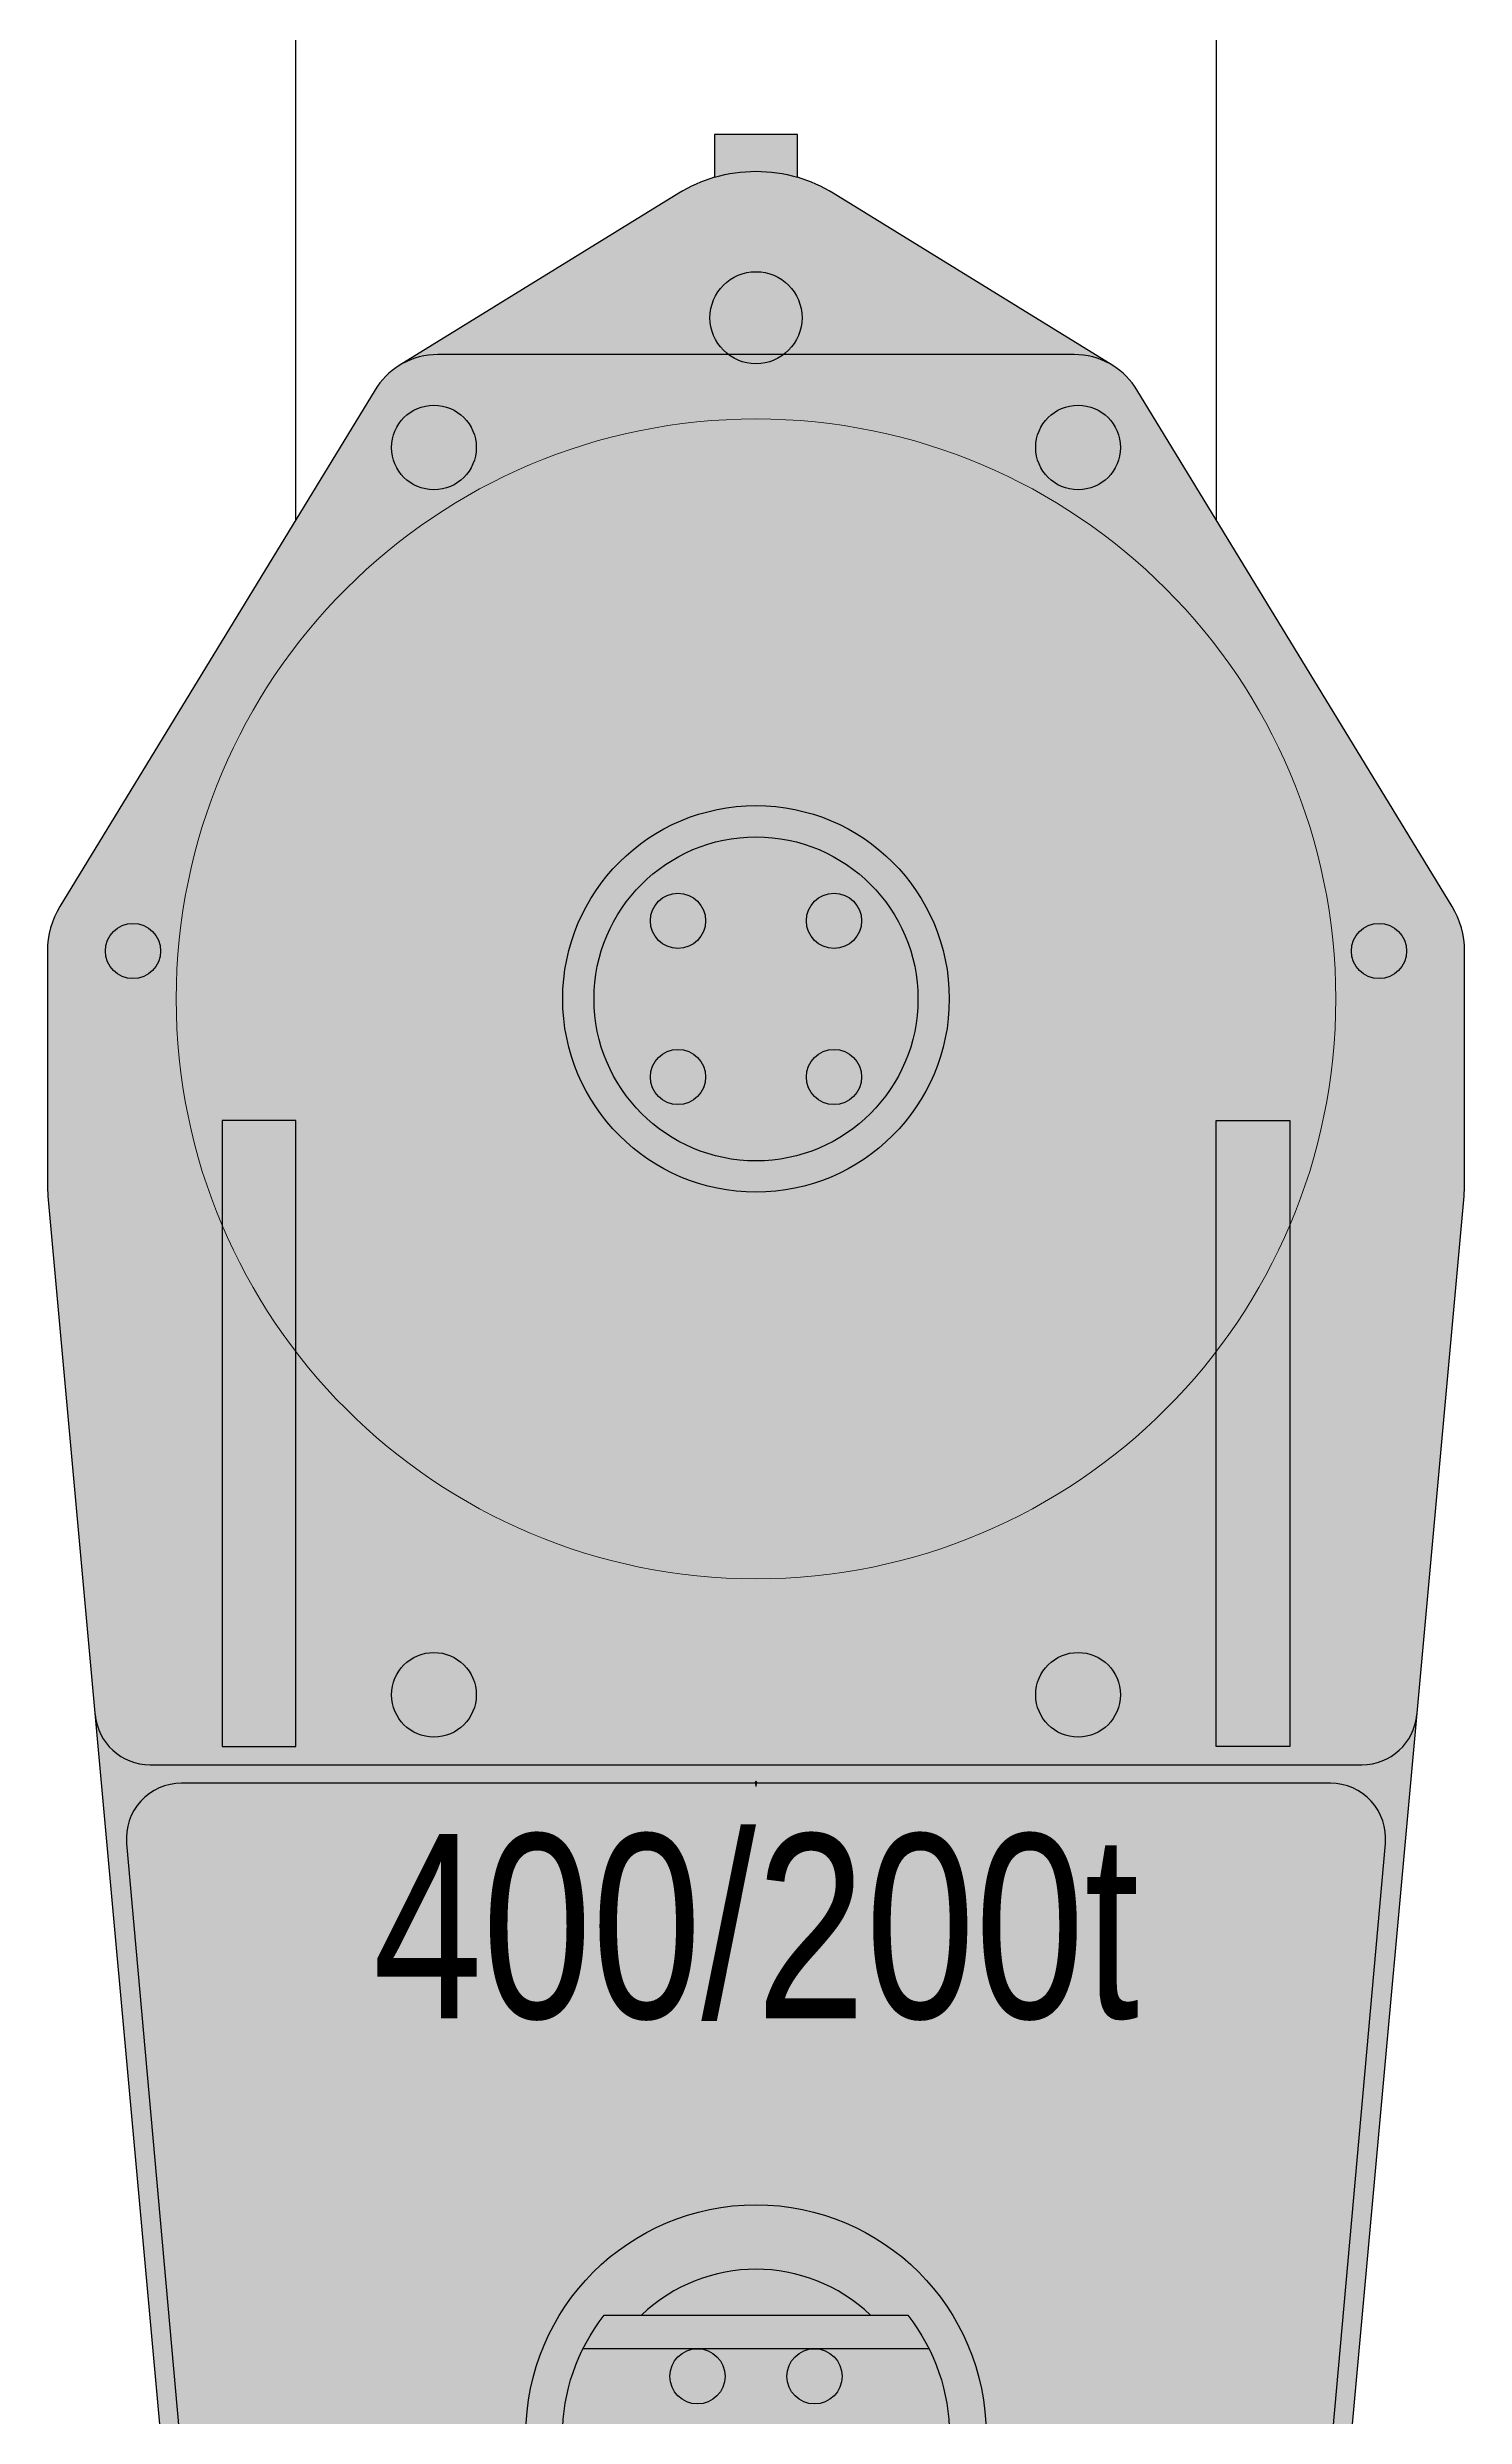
# Model space of a CAD drawing. Header units: millimetres. Extents: x -8750 to 18507, y -19422 to 25819.
# Drawn here: x 11668 to 12438, y 19995 to 21281 of the extents above; entities that cross this region are included whole.
import ezdxf

# ---------------------------------------------------------------- set-up
doc = ezdxf.new("R2010")
doc.units = ezdxf.units.MM
doc.set_wipeout_variables(frame=1)
doc.layers.add('Техника. Кран CC 2400-1', color=250, linetype='Continuous')
doc.layers.add('Техника. Кран CC 2400-1 Штриховка', color=7, linetype='Continuous', true_color=0x80dfff)
doc.styles.get("Standard").update_dxf_attribs({"font": ''})
doc.styles.get('Standard').set_extended_font_data('Mipgost')

# ---------------------------------------------------------------- blocks, each defined once
blk = doc.blocks.new('CC2400-1-20250502.082001')
at = {"color": 0, "linetype": 'ByBlock', "lineweight": -2, "transparency": 16777216}
blk.add_wipeout([(-22, 490), (-22, 467), (-22, 467), (-29, 465), (-35, 462), (-41, 459), (-47, 455), (-47, 455), (-204, 340), (-204, 340), (-208, 337), (-212, 334), (-215, 330), (-218, 325), (-379, 54), (-379, 54), (-381, 48), (-383, 42), (-385, 36), (-385, 30), (-385, 30), (-385, -90), (-385, -90), (-384, -94), (-382, -97), (-379, -99), (-375, -100), (-340, -100), (-340, -125), (-360, -125), (-360, -140), (-382, -140), (-382, -180), (-360, -180), (-360, -195), (-340, -195), (-340, -220), (-375, -220), (-375, -220), (-379, -221), (-382, -223), (-384, -226), (-385, -230), (-385, -322), (-385, -322), (-385, -336), (-383, -350), (-382, -364), (-379, -377), (-379, -377), (-262, -885), (-262, -885), (-253, -907), (-238, -925), (-217, -936), (-194, -940), (-194, -940), (0, -940), (194, -940), (194, -940), (217, -936), (238, -925), (253, -907), (262, -885), (262, -885), (379, -377), (379, -377), (382, -364), (383, -350), (385, -336), (385, -322), (385, -322), (385, -230), (385, -230), (384, -226), (382, -223), (379, -221), (375, -220), (340, -220), (340, -195), (360, -195), (360, -180), (382, -180), (382, -140), (360, -140), (360, -125), (340, -125), (340, -100), (375, -100), (375, -100), (379, -99), (382, -97), (384, -94), (385, -90), (385, 30), (385, 30), (385, 36), (383, 42), (381, 48), (379, 54), (218, 325), (218, 325), (215, 330), (212, 334), (208, 337), (204, 340), (47, 455), (47, 455), (41, 459), (35, 462), (29, 465), (22, 467), (22, 467), (22, 490), (0, 490)], dxfattribs=at)
at = {"layer": 'Техника. Кран CC 2400-1 Штриховка', "transparency": 16777216}
h = blk.add_hatch(color=256, dxfattribs=at)
h.dxf.hatch_style = 1
edge = h.paths.add_edge_path()
edge.add_line((0, 490), (-22, 490))
edge.add_line((-22, 490), (-22, 467))
edge.add_arc((0, 390), 80, 106.334796, 125.985017)
edge.add_line((-47, 455), (-204, 340))
edge.add_arc((-175, 300), 50, 125.98499, 149.438072)
edge.add_line((-218, 325), (-379, 54))
edge.add_arc((-338, 30), 46.5, 149.438111, 180.000002)
edge.add_line((-385, 30), (-385, -90))
edge.add_arc((-375, -90), 10, 180, 270)
edge.add_line((-375, -100), (-340, -100))
edge.add_line((-340, -100), (-340, -125))
edge.add_line((-340, -125), (-360, -125))
edge.add_line((-360, -125), (-360, -140))
edge.add_line((-360, -140), (-382, -140))
edge.add_line((-382, -140), (-382, -180))
edge.add_line((-382, -180), (-360, -180))
edge.add_line((-360, -180), (-360, -195))
edge.add_line((-360, -195), (-340, -195))
edge.add_line((-340, -195), (-340, -220))
edge.add_line((-340, -220), (-375, -220))
edge.add_arc((-375, -230), 10, 90, 180)
edge.add_line((-385, -230), (-385, -322))
edge.add_arc((-135, -322), 250, 179.999999, 192.680382)
edge.add_line((-379, -377), (-262, -885))
edge.add_arc((-194, -870), 70, 192.680388, 269.999999)
edge.add_line((-194, -940), (0, -940))
edge.add_line((0, -940), (194, -940))
edge.add_arc((194, -870), 70, 270.000001, 347.319612)
edge.add_line((262, -885), (379, -377))
edge.add_arc((135, -322), 250, 347.319618, 360.000001)
edge.add_line((385, -322), (385, -230))
edge.add_arc((375, -230), 10, 0, 90)
edge.add_line((375, -220), (340, -220))
edge.add_line((340, -220), (340, -195))
edge.add_line((340, -195), (360, -195))
edge.add_line((360, -195), (360, -180))
edge.add_line((360, -180), (382, -180))
edge.add_line((382, -180), (382, -140))
edge.add_line((382, -140), (360, -140))
edge.add_line((360, -140), (360, -125))
edge.add_line((360, -125), (340, -125))
edge.add_line((340, -125), (340, -100))
edge.add_line((340, -100), (375, -100))
edge.add_arc((375, -90), 10, 270, 360)
edge.add_line((385, -90), (385, 30))
edge.add_arc((338, 30), 46.5, 359.999998, 390.561889)
edge.add_line((379, 54), (218, 325))
edge.add_arc((175, 300), 50, 30.561928, 54.01501)
edge.add_line((204, 340), (47, 455))
edge.add_arc((0, 390), 80, 54.014983, 73.665204)
edge.add_line((22, 467), (22, 490))
edge.add_line((22, 490), (0, 490))
at = {"color": 0, "linetype": 'ByBlock', "lineweight": -2, "transparency": 16777216}
blk.add_lwpolyline([(0, 490), (-22, 490), (-22, 467, 0.08595099), (-47, 455), (-204, 340, 0.1026921), (-218, 325), (-379, 54, 0.13414752), (-385, 30), (-385, -90, 0.41421356), (-375, -100), (-340, -100), (-340, -125), (-360, -125), (-360, -140), (-382, -140), (-382, -180), (-360, -180), (-360, -195), (-340, -195), (-340, -220), (-375, -220, 0.41421356), (-385, -230), (-385, -322, 0.05538514), (-379, -377), (-262, -885, 0.35078103), (-194, -940), (0, -940), (194, -940, 0.35078103), (262, -885), (379, -377, 0.05538514), (385, -322), (385, -230, 0.41421356), (375, -220), (340, -220), (340, -195), (360, -195), (360, -180), (382, -180), (382, -140), (360, -140), (360, -125), (340, -125), (340, -100), (375, -100, 0.41421356), (385, -90), (385, 30, 0.13414752), (379, 54), (218, 325, 0.1026921), (204, 340), (47, 455, 0.08595099), (22, 467), (22, 490)], format="xyb", close=True, dxfattribs=at)
for points in [[(-361, 83, 0.58062393), (-357, 75), (-338, 75, -1), (-338, -15), (-375, -15, 0.41421356), (-385, -25)], [(163, 370, 0.1582579), (134, 380), (-134, 380, 0.1582579), (-163, 370)], [(-22, 467, -0.14352178), (22, 467)], [(361, 83, -0.58062393), (357, 75), (338, 75, 1), (338, -15), (375, -15, -0.41421356), (385, -25)]]:
    blk.add_lwpolyline(points, format="xyb", dxfattribs=at)
for points in [[(-360, -140), (-360, -180)], [(-340, -125), (-340, -195)], [(340, -125), (340, -195)], [(360, -140), (360, -180)]]:
    blk.add_lwpolyline(points, dxfattribs=at)
for centre, radius in [((-338, 30), 16), ((-200, 0), 40), ((-175, 300), 23), ((0, 0), 105), ((0, 0), 88), ((-43, 42), 15), ((43, 42), 15), ((175, 300), 23), ((200, 0), 40), ((338, 30), 16), ((-175, -378), 23), ((0, -740), 95), ((0, -740), 80), ((-43, -43), 15), ((43, -43), 15), ((175, -378), 23)]:
    blk.add_circle(centre, radius, dxfattribs=at)
at = {"color": 0, "linetype": 'ByBlock', "lineweight": 5, "transparency": 16777216}
blk.add_circle((0, 0), 315, dxfattribs=at)
at = {"color": 0, "linetype": 'ByBlock', "lineweight": -2, "transparency": 16777216}
blk.add_arc((0, 390), 25, 336.421822, 203.578178, dxfattribs=at)
at = {"layer": 'Defpoints', "color": 0, "linetype": 'ByBlock', "lineweight": -2, "transparency": 16777216, "insert": (0, -504), "char_height": 100, "attachment_point": 5}
blk.add_mtext_dynamic_manual_height_columns('\\A1;{\\W0.8;316/158t}', width=517.34, gutter_width=1, heights=[0], dxfattribs=at)
blk = doc.blocks.new('CC2400-1-20241215.200227')
at = {"color": 0, "linetype": 'ByBlock', "lineweight": -2, "transparency": 16777216}
blk.add_wipeout([(286, 232), (282, 229), (277, 236), (136, 416), (136, 416), (133, 421), (128, 425), (123, 428), (118, 431), (118, 431), (98, 397), (98, 397), (97, 394), (96, 391), (95, 388), (95, 384), (95, 112), (95, 112), (104, 69), (128, 33), (164, 9), (207, 0), (207, 0), (207, 0), (258, 12), (297, 46), (318, 94), (314, 146), (314, 146), (293, 211), (276, 263), (276, 263), (276, 277), (285, 288), (298, 292), (311, 287), (311, 287), (376, 233), (376, 233), (416, 191), (447, 142), (466, 87), (472, 29), (472, 29), (472, 29), (452, -72), (394, -158), (308, -216), (207, -236), (207, -236), (-207, -236), (-207, -236), (-308, -216), (-394, -158), (-452, -72), (-472, 29), (-472, 29), (-472, 29), (-466, 87), (-447, 142), (-416, 191), (-376, 233), (-376, 233), (-311, 287), (-311, 287), (-300, 292), (-289, 290), (-279, 283), (-275, 272), (-275, 272), (-275, 270), (-275, 268), (-275, 266), (-276, 263), (-293, 211), (-314, 146), (-314, 146), (-318, 94), (-297, 46), (-258, 12), (-207, 0), (-207, 0), (-207, 0), (-164, 9), (-128, 33), (-104, 69), (-95, 112), (-95, 112), (-95, 384), (-95, 384), (-95, 388), (-96, 391), (-97, 394), (-98, 397), (-98, 397), (-118, 431), (-118, 431), (-123, 428), (-128, 425), (-133, 421), (-136, 416), (-136, 416), (-277, 236), (-282, 229), (-286, 232), (-123, 500), (123, 500)], dxfattribs=at)
at = {"layer": 'Техника. Кран CC 2400-1 Штриховка', "true_color": 0xadadad, "transparency": 16777216}
h = blk.add_hatch(color=253, dxfattribs=at)
h.dxf.hatch_style = 1
edge = h.paths.add_edge_path()
edge.add_line((123, 500), (286, 232))
edge.add_line((286, 232), (282, 229))
edge.add_line((282, 229), (277, 236))
edge.add_line((277, 236), (136, 416))
edge.add_arc((97, 386), 50, 38.015336, 65.127761)
edge.add_line((118, 431), (98, 397))
edge.add_arc((120, 384), 25, 150, 180)
edge.add_line((95, 384), (95, 112))
edge.add_arc((207, 112), 112, 180, 270)
edge.add_arc((207, 112), 112, 270, 377.80396)
edge.add_line((314, 146), (293, 211))
edge.add_line((293, 211), (276, 263))
edge.add_arc((297, 270), 22, 50.357993, 197.80396, ccw=False)
edge.add_line((311, 287), (376, 233))
edge.add_arc((207, 29), 265, 0.000001, 50.357994, ccw=False)
edge.add_arc((207, 29), 265, 270, 360, ccw=False)
edge.add_line((207, -236), (-207, -236))
edge.add_arc((-207, 29), 265, 180, 270, ccw=False)
edge.add_arc((-207, 29), 265, 129.642007, 180, ccw=False)
edge.add_line((-376, 233), (-311, 287))
edge.add_arc((-297, 270), 22, 6.406398, 129.642007, ccw=False)
edge.add_arc((-297, 270), 22, -17.80396, 6.406398, ccw=False)
edge.add_line((-276, 263), (-293, 211))
edge.add_line((-293, 211), (-314, 146))
edge.add_arc((-207, 112), 112, 162.19604, 270)
edge.add_arc((-207, 112), 112, 270, 360)
edge.add_line((-95, 112), (-95, 384))
edge.add_arc((-120, 384), 25, 360, 390)
edge.add_line((-98, 397), (-118, 431))
edge.add_arc((-97, 386), 50, 114.872224, 141.984669)
edge.add_line((-136, 416), (-277, 236))
edge.add_line((-277, 236), (-282, 229))
edge.add_line((-282, 229), (-286, 232))
edge.add_line((-286, 232), (-123, 500))
edge.add_line((-123, 500), (123, 500))
at = {"color": 0, "linetype": 'ByBlock', "lineweight": -2, "transparency": 16777216}
blk.add_lwpolyline([(123, 500), (286, 232), (282, 229), (277, 236), (136, 416, 0.11885525), (118, 431), (98, 397, 0.1316525), (95, 384), (95, 112, 0.41421356), (207, 0, 0.50844846), (314, 146), (293, 211), (276, 263, -0.74977079), (311, 287), (376, 233, -0.22333404), (472, 29, -0.41421356), (207, -236), (-207, -236, -0.41421356), (-472, 29, -0.22333404), (-376, 233), (-311, 287, -0.59633024), (-275, 272, -0.10603233), (-276, 263), (-293, 211), (-314, 146, 0.50844846), (-207, 0, 0.41421356), (-95, 112), (-95, 384, 0.1316525), (-98, 397), (-118, 431, 0.11885534), (-136, 416), (-277, 236), (-282, 229), (-286, 232), (-123, 500)], format="xyb", close=True, dxfattribs=at)
blk.add_lwpolyline([(118, 431, 0.07873868), (103, 435)], format="xyb", dxfattribs=at)
for centre in [(-106, 460), (106, 460)]:
    blk.add_circle(centre, 18, dxfattribs=at)
for centre, radius, start, end in [((-97, 386), 50, 96.863819, 114.872234), ((-106, 460), 25, 276.863811, 45.643826), ((106, 460), 25, 134.356173, 263.136195)]:
    blk.add_arc(centre, radius, start, end, dxfattribs=at)
at = {"layer": 'Defpoints', "transparency": 16777216}
blk.add_circle((0, 0), 10, dxfattribs=at)
blk = doc.blocks.new('CC2400-1-5R-20250502.084312')
at = {"color": 0, "linetype": 'ByBlock', "lineweight": -2, "transparency": 16777216}
blk.add_blockref('CC2400-1-20250502.082001', (0, 1440), dxfattribs=at)
blk.add_blockref('CC2400-1-20241215.200227', (0, 0), dxfattribs=at)
blk = doc.blocks.new('CC2400-1-20230629.14490401')
at = {"layer": 'Техника. Кран CC 2400-1 Штриховка', "true_color": 0xadadad, "transparency": 16777216}
h = blk.add_hatch(color=253, dxfattribs=at)
h.dxf.hatch_style = 1
edge = h.paths.add_edge_path()
edge.add_line((-95, 500), (-95, -39))
edge.add_line((-95, -39), (-94, -46))
edge.add_line((-94, -46), (-51, -217))
edge.add_arc((-30, -212), 22, 194.036239, 261.945677)
edge.add_arc((0, 0), 236, 261.94567, 278.05433)
edge.add_arc((30, -212), 22, 278.054336, 345.963774)
edge.add_line((51, -217), (94, -46))
edge.add_line((94, -46), (95, -39))
edge.add_line((95, -39), (95, 500))
edge.add_line((95, 500), (-95, 500))
at = {"color": 0, "linetype": 'ByBlock', "lineweight": -2, "transparency": 16777216}
for points in [[(-95, 500), (-95, -39), (-94, -46), (-51, -217, 0.30529865), (-33, -234, 0.07040326), (33, -234, 0.30529864), (51, -217), (94, -46), (95, -39), (95, 500), (-95, 500)], [(-94, -33), (-21, 275, -0.79091915), (21, 275), (94, -33)]]:
    blk.add_lwpolyline(points, format="xyb", dxfattribs=at)
at = {"layer": 'Defpoints', "color": 0, "linetype": 'ByBlock', "lineweight": -2, "transparency": 16777216}
blk.add_circle((0, 0), 10, dxfattribs=at)
blk = doc.blocks.new('CC2400-1-5R-20250502.08432')
at = {"color": 0, "linetype": 'ByBlock', "lineweight": -2, "transparency": 16777216}
blk.add_blockref('CC2400-1-20250502.082001', (0, 1440), dxfattribs=at)
blk.add_blockref('CC2400-1-20230629.14490401', (0, 0), dxfattribs=at)
blk = doc.blocks.new('CC2400-1-20250423.222758')
at = {"color": 0, "linetype": 'ByBlock', "lineweight": -2, "transparency": 16777216}
blk.add_wipeout([(-66, 382), (-73, 384), (-73, 384), (-75, 384), (-78, 383), (-80, 382), (-82, 380), (-82, 380), (-203, 153), (-200, 151), (-182, 183), (-101, 291), (-101, 291), (-98, 295), (-94, 298), (-89, 301), (-85, 303), (-66, 270), (-66, 80), (-66, 80), (-72, 49), (-89, 23), (-115, 6), (-146, 0), (-146, 0), (-146, 0), (-183, 9), (-212, 35), (-225, 71), (-221, 109), (-221, 109), (-192, 183), (-192, 183), (-192, 193), (-197, 202), (-206, 205), (-216, 202), (-216, 202), (-253, 177), (-253, 177), (-301, 130), (-330, 69), (-335, 2), (-317, -63), (-277, -117), (-221, -154), (-156, -170), (-146, -170), (146, -170), (146, -170), (212, -158), (270, -124), (312, -72), (334, -8), (332, 59), (307, 122), (261, 171), (253, 177), (216, 202), (216, 202), (206, 205), (197, 202), (192, 193), (192, 183), (192, 183), (221, 109), (221, 109), (225, 71), (212, 35), (183, 9), (146, 0), (146, 0), (146, 0), (115, 6), (89, 23), (72, 49), (66, 80), (66, 80), (66, 270), (85, 303), (85, 303), (89, 301), (94, 298), (98, 295), (101, 291), (182, 183), (200, 151), (203, 153), (82, 380), (82, 380), (80, 382), (78, 383), (75, 384), (73, 384), (73, 384), (66, 382), (66, 433), (-66, 433)], dxfattribs=at)
at = {"layer": 'Техника. Кран CC 2400-1 Штриховка', "true_color": 0xadadad, "transparency": 16777216}
h = blk.add_hatch(color=253, dxfattribs=at)
h.dxf.hatch_style = 1
edge = h.paths.add_edge_path()
edge.add_line((-66, 433), (-66, 382))
edge.add_line((-66, 382), (-73, 384))
edge.add_arc((-75, 376), 8.07, 75.913645, 150.91365)
edge.add_line((-82, 380), (-203, 153))
edge.add_line((-203, 153), (-200, 151))
edge.add_line((-200, 151), (-182, 183))
edge.add_line((-182, 183), (-101, 291))
edge.add_arc((-70, 266), 40.3, 111.614098, 141.620337, ccw=False)
edge.add_line((-85, 303), (-66, 270))
edge.add_line((-66, 270), (-66, 80))
edge.add_arc((-146, 80), 80, -90, 0.000091, ccw=False)
edge.add_arc((-146, 80), 80, 159.007538, 270, ccw=False)
edge.add_line((-221, 109), (-192, 183))
edge.add_arc((-207, 189), 16, 339.006647, 484.282507)
edge.add_line((-216, 202), (-253, 177))
edge.add_arc((-146, 20), 190, 124.281719, 270)
edge.add_line((-146, -170), (146, -170))
edge.add_arc((146, 20), 190, 270, 415.718281)
edge.add_line((253, 177), (216, 202))
edge.add_arc((207, 189), 16, 55.717493, 200.993353)
edge.add_line((192, 183), (221, 109))
edge.add_arc((146, 80), 80, -90, 20.992462, ccw=False)
edge.add_arc((146, 80), 80, 179.999909, 270, ccw=False)
edge.add_line((66, 80), (66, 270))
edge.add_line((66, 270), (85, 303))
edge.add_arc((70, 266), 40.3, 38.379663, 68.385902, ccw=False)
edge.add_line((101, 291), (182, 183))
edge.add_line((182, 183), (200, 151))
edge.add_line((200, 151), (203, 153))
edge.add_line((203, 153), (82, 380))
edge.add_arc((75, 376), 8.07, 29.08635, 104.086355)
edge.add_line((73, 384), (66, 382))
edge.add_line((66, 382), (66, 433))
edge.add_line((66, 433), (-66, 433))
at = {"color": 0, "linetype": 'ByBlock', "lineweight": -2, "transparency": 16777216}
blk.add_lwpolyline([(-66, 433), (-66, 382), (-73, 384, 0.33945428), (-82, 380), (-203, 153), (-200, 151), (-182, 183), (-101, 291, -0.13168019), (-85, 303), (-66, 270), (-66, 80, -0.41421403), (-146, 0, -0.52608346), (-221, 109), (-192, 183, 0.73508276), (-216, 202), (-253, 177, 0.73806052), (-146, -170), (146, -170, 0.73806052), (253, 177), (216, 202, 0.73508276), (192, 183), (221, 109, -0.52608346), (146, 0, -0.41421403), (66, 80), (66, 270), (85, 303, -0.13168019), (101, 291), (182, 183), (200, 151), (203, 153), (82, 380, 0.33945428), (73, 384), (66, 382), (66, 433)], format="xyb", close=True, dxfattribs=at)
for points in [[(-85, 303, -0.07645033), (-73, 306, 0.63101514), (-60, 339, -0.17015417), (-65, 351), (-66, 370), (-66, 382)], [(85, 303, 0.07645033), (73, 306, -0.63101514), (60, 339, 0.17015417), (65, 351), (66, 370), (66, 382)]]:
    blk.add_lwpolyline(points, format="xyb", dxfattribs=at)
for centre in [(-74, 325), (74, 325)]:
    blk.add_circle(centre, 14.5, dxfattribs=at)
at = {"layer": 'Defpoints', "color": 0, "linetype": 'ByBlock', "lineweight": -2, "ltscale": 30, "transparency": 16777216}
blk.add_circle((0, 0), 10, dxfattribs=at)
blk = doc.blocks.new('CC2400-1-20250423.222623')
at = {"color": 0, "linetype": 'ByBlock', "lineweight": -2, "transparency": 16777216}
blk.add_wipeout([(-22, 490), (-22, 467), (-22, 467), (-29, 465), (-35, 462), (-41, 459), (-47, 455), (-204, 340), (-204, 340), (-208, 337), (-212, 334), (-215, 330), (-218, 326), (-352, 70), (-378, 27), (-378, 27), (-381, 21), (-383, 14), (-385, 7), (-385, 0), (-385, 0), (-385, -94), (-385, -94), (-385, -95), (-384, -97), (-382, -98), (-380, -98), (-320, -98), (-320, -120), (-360, -120), (-360, -141), (-379, -141), (-382, -144), (-382, -178), (-379, -181), (-360, -181), (-360, -200), (-320, -200), (-320, -222), (-380, -222), (-380, -222), (-382, -222), (-384, -223), (-385, -225), (-385, -226), (-385, -310), (-385, -310), (-384, -326), (-383, -342), (-380, -357), (-377, -373), (-377, -373), (-239, -751), (-239, -751), (-229, -769), (-214, -783), (-195, -792), (-174, -795), (174, -795), (174, -795), (195, -792), (214, -783), (229, -769), (239, -751), (239, -751), (377, -373), (377, -373), (380, -357), (383, -342), (384, -326), (385, -310), (385, -310), (385, -226), (385, -226), (385, -225), (384, -223), (382, -222), (380, -222), (320, -222), (320, -200), (360, -200), (360, -181), (379, -181), (382, -178), (382, -144), (379, -141), (360, -141), (360, -120), (320, -120), (320, -98), (380, -98), (380, -98), (382, -98), (384, -97), (385, -95), (385, -94), (385, 0), (385, 0), (385, 7), (383, 14), (381, 21), (378, 27), (378, 27), (352, 70), (218, 326), (218, 326), (215, 330), (212, 334), (208, 337), (204, 340), (47, 455), (47, 455), (41, 459), (35, 462), (29, 465), (22, 467), (22, 467), (22, 490), (0, 490)], dxfattribs=at)
at = {"layer": 'Техника. Кран CC 2400-1 Штриховка', "transparency": 16777216}
h = blk.add_hatch(color=256, dxfattribs=at)
h.dxf.hatch_style = 1
edge = h.paths.add_edge_path()
edge.add_line((0, 490), (-22, 490))
edge.add_line((-22, 490), (-22, 467))
edge.add_arc((0, 390), 80, 106.334819, 126.018014)
edge.add_line((-47, 455), (-204, 340))
edge.add_arc((-175, 300), 50, 125.92392, 149.285309)
edge.add_line((-218, 326), (-352, 70))
edge.add_line((-352, 70), (-378, 27))
edge.add_arc((-333, 0), 52.5, 149.285309, 180)
edge.add_line((-385, 0), (-385, -94))
edge.add_arc((-380, -93), 5, 180, 270)
edge.add_line((-380, -98), (-320, -98))
edge.add_line((-320, -98), (-320, -120))
edge.add_line((-320, -120), (-360, -120))
edge.add_line((-360, -120), (-360, -141))
edge.add_line((-360, -141), (-379, -141))
edge.add_line((-379, -141), (-382, -144))
edge.add_line((-382, -144), (-382, -178))
edge.add_line((-382, -178), (-379, -181))
edge.add_line((-379, -181), (-360, -181))
edge.add_line((-360, -181), (-360, -200))
edge.add_line((-360, -200), (-320, -200))
edge.add_line((-320, -200), (-320, -222))
edge.add_line((-320, -222), (-380, -222))
edge.add_arc((-380, -227), 5, 90, 180)
edge.add_line((-385, -226), (-385, -310))
edge.add_arc((-135, -310), 250, 180, 194.563015)
edge.add_line((-377, -373), (-239, -751))
edge.add_arc((-174, -725), 70, 202.016047, 270)
edge.add_line((-174, -795), (174, -795))
edge.add_arc((174, -725), 70, 270, 337.983953)
edge.add_line((239, -751), (377, -373))
edge.add_arc((135, -310), 250, 345.436985, 360)
edge.add_line((385, -310), (385, -226))
edge.add_arc((380, -227), 5, 0, 90)
edge.add_line((380, -222), (320, -222))
edge.add_line((320, -222), (320, -200))
edge.add_line((320, -200), (360, -200))
edge.add_line((360, -200), (360, -181))
edge.add_line((360, -181), (379, -181))
edge.add_line((379, -181), (382, -178))
edge.add_line((382, -178), (382, -144))
edge.add_line((382, -144), (379, -141))
edge.add_line((379, -141), (360, -141))
edge.add_line((360, -141), (360, -120))
edge.add_line((360, -120), (320, -120))
edge.add_line((320, -120), (320, -98))
edge.add_line((320, -98), (380, -98))
edge.add_arc((380, -93), 5, 270, 360)
edge.add_line((385, -94), (385, 0))
edge.add_arc((333, 0), 52.5, 360, 390.714691)
edge.add_line((378, 27), (352, 70))
edge.add_line((352, 70), (218, 326))
edge.add_arc((175, 300), 50, 30.714691, 54.07608)
edge.add_line((204, 340), (47, 455))
edge.add_arc((0, 390), 80, 53.981986, 73.665181)
edge.add_line((22, 467), (22, 490))
edge.add_line((22, 490), (0, 490))
at = {"color": 0, "linetype": 'ByBlock', "lineweight": -2, "transparency": 16777216}
blk.add_lwpolyline([(0, 490), (-22, 490), (-22, 467, 0.08609593), (-47, 455), (-204, 340, 0.1022878), (-218, 326), (-352, 70), (-378, 27, 0.13482629), (-385, 0), (-385, -94, 0.41421356), (-380, -98), (-320, -98), (-320, -120), (-360, -120), (-360, -141), (-379, -141), (-382, -144), (-382, -178), (-379, -181), (-360, -181), (-360, -200), (-320, -200), (-320, -222), (-380, -222, 0.41421356), (-385, -226), (-385, -310, 0.0636288), (-377, -373), (-239, -751, 0.30565412), (-174, -795), (174, -795, 0.30565412), (239, -751), (377, -373, 0.0636288), (385, -310), (385, -226, 0.41421356), (380, -222), (320, -222), (320, -200), (360, -200), (360, -181), (379, -181), (382, -178), (382, -144), (379, -141), (360, -141), (360, -120), (320, -120), (320, -98), (380, -98, 0.41421356), (385, -94), (385, 0, 0.13482629), (378, 27), (352, 70), (218, 326, 0.1022878), (204, 340), (47, 455, 0.08609593), (22, 467), (22, 490)], format="xyb", close=True, dxfattribs=at)
for points in [[(-385, -50, -0.41421356), (-380, -45), (-332, -45, 0.73999134), (-307, 37), (-350, 63, -0.41421356), (-352, 70)], [(-149, 380, -0.15804417), (-120, 390), (120, 390, -0.15804417), (149, 380)], [(385, -50, 0.41421356), (380, -45), (332, -45, -0.73999134), (307, 37), (350, 63, 0.41421356), (352, 70)]]:
    blk.add_lwpolyline(points, format="xyb", dxfattribs=at)
for points in [[(385, -325), (-385, -325)], [(-379, -141), (-379, -181)], [(-360, -181), (-360, -141)], [(-320, -222), (-303, -222), (-303, -98), (-320, -98)], [(-320, -120), (-320, -200)], [(320, -222), (303, -222), (303, -98), (320, -98)], [(320, -120), (320, -200)], [(360, -181), (360, -141)], [(379, -141), (379, -181)]]:
    blk.add_lwpolyline(points, dxfattribs=at)
for centre, radius in [((-332, 0), 15), ((0, 0), 82), ((332, 0), 15), ((0, -660), 82.9)]:
    blk.add_circle(centre, radius, dxfattribs=at)
at = {"color": 0, "linetype": 'ByBlock', "lineweight": 5, "transparency": 16777216}
blk.add_circle((0, 0), 315, dxfattribs=at)
at = {"color": 0, "linetype": 'ByBlock', "lineweight": -2, "transparency": 16777216}
blk.add_arc((0, 395), 25.5, 348.692271, 191.307729, dxfattribs=at)
at = {"layer": 'Defpoints', "color": 0, "linetype": 'ByBlock', "lineweight": -2, "transparency": 16777216, "insert": (0, -440), "char_height": 100, "attachment_point": 5}
blk.add_mtext_dynamic_manual_height_columns('\\A1;{\\W0.8;100t}', width=517.34, gutter_width=1, heights=[0], dxfattribs=at)
blk = doc.blocks.new('CC2400-1-3R-20250502.084123')
at = {"color": 0, "linetype": 'ByBlock', "lineweight": -2, "transparency": 16777216}
blk.add_blockref('CC2400-1-20250423.222758', (0, 0), dxfattribs=at)
blk.add_blockref('CC2400-1-20250423.222623', (0, 1228), dxfattribs=at)
blk = doc.blocks.new('CC2400-1-20250423.222847')
at = {"color": 0, "linetype": 'ByBlock', "lineweight": -2, "ltscale": 30, "transparency": 16777216}
blk.add_wipeout([(-66, -33), (-65, -37), (-36, -157), (-36, -157), (-34, -161), (-32, -164), (-28, -167), (-23, -168), (-23, -168), (-18, -169), (-12, -170), (-6, -170), (0, -170), (0, -170), (0, -170), (6, -170), (12, -170), (18, -169), (23, -168), (23, -168), (23, -168), (28, -167), (32, -164), (34, -161), (36, -157), (36, -157), (65, -37), (66, -33), (66, 433), (-66, 433)], dxfattribs=at)
at = {"color": 0, "linetype": 'ByBlock', "lineweight": -2, "transparency": 16777216}
blk.add_wipeout([(-66, -33), (-65, -37), (-36, -157), (-36, -157), (-34, -161), (-32, -164), (-28, -167), (-23, -168), (-23, -168), (-23, -168), (-18, -169), (-12, -170), (-6, -170), (0, -170), (0, -170), (0, -170), (6, -170), (12, -170), (18, -169), (23, -168), (23, -168), (23, -168), (28, -167), (32, -164), (34, -161), (36, -157), (36, -157), (65, -37), (66, -33), (66, 433), (-66, 433)], dxfattribs=at)
at = {"layer": 'Техника. Кран CC 2400-1 Штриховка', "true_color": 0xadadad, "transparency": 16777216}
h = blk.add_hatch(color=253, dxfattribs=at)
h.dxf.hatch_style = 1
edge = h.paths.add_edge_path()
edge.add_line((-66, 433), (-66, -33))
edge.add_line((-66, -33), (-65, -37))
edge.add_line((-65, -37), (-36, -157))
edge.add_arc((-21, -153), 15.6, 194.036242, 261.743461)
edge.add_arc((0, -7), 163, 261.743473, 270.000006)
edge.add_arc((0, -7), 163, 269.999994, 278.256527)
edge.add_arc((21, -153), 15.6, 278.256539, 345.963758)
edge.add_line((36, -157), (65, -37))
edge.add_line((65, -37), (66, -33))
edge.add_line((66, -33), (66, 433))
edge.add_line((66, 433), (-66, 433))
at = {"color": 0, "linetype": 'ByBlock', "lineweight": -2, "ltscale": 30, "transparency": 16777216}
blk.add_lwpolyline([(-66, 433), (-66, -33), (-65, -37), (-36, -157, 0.30433432), (-23, -168, 0.03604151), (0, -170, 0.03604151), (23, -168, 0.30433432), (36, -157), (65, -37), (66, -33), (66, 433)], format="xyb", close=True, dxfattribs=at)
for points in [[(66, -33), (65, -28), (15, 193, 0.34861645), (0, 205, 0.34861645), (-15, 193), (-65, -28), (-66, -33)], [(25, 151), (31, 151), (31, 378, 0.41421356), (25, 384), (-25, 384, 0.41421356), (-31, 378), (-31, 151), (-25, 151)]]:
    blk.add_lwpolyline(points, format="xyb", dxfattribs=at)
at = {"layer": 'Defpoints', "color": 0, "linetype": 'ByBlock', "lineweight": -2, "ltscale": 30, "transparency": 16777216}
blk.add_circle((0, 0), 10, dxfattribs=at)
blk = doc.blocks.new('CC2400-1-3R-20250502.084132')
at = {"color": 0, "linetype": 'ByBlock', "lineweight": -2, "transparency": 16777216}
blk.add_blockref('CC2400-1-20250423.222847', (0, 0), dxfattribs=at)
blk.add_blockref('CC2400-1-20250423.222623', (0, 1228), dxfattribs=at)
blk = doc.blocks.new('CC2400-1-20230808.144752')
at = {"color": 0, "lineweight": -2, "transparency": 16777216}
blk.add_wipeout([(-26, 217), (-22, 209), (-18, 201), (-14, 194), (-9, 187), (-9, 187), (52, 98), (52, 98), (63, 68), (58, 37), (38, 12), (8, 1), (0, 0), (0, 0), (-21, 4), (-39, 14), (-53, 30), (-61, 50), (-61, 50), (-61, 50), (-66, 71), (-74, 92), (-83, 113), (-93, 132), (-93, 132), (-104, 142), (-119, 142), (-130, 134), (-134, 120), (-134, 120), (-134, 106), (-134, 93), (-135, 79), (-137, 65), (-137, 65), (-137, 15), (-121, -34), (-90, -74), (-49, -103), (0, -118), (21, -120), (21, -120), (75, -111), (123, -88), (163, -51), (190, -4), (202, 49), (198, 103), (179, 153), (145, 196), (140, 200), (67, 263), (67, 263), (57, 274), (49, 287), (44, 301), (42, 316), (42, 316), (42, 361), (-42, 361), (-42, 289), (-46, 298), (-59, 296), (-59, 296), (-60, 295), (-62, 294), (-63, 293), (-63, 292), (-63, 292), (-80, 108), (-75, 108), (-73, 130), (-44, 217), (-44, 217), (-43, 220), (-41, 223), (-39, 227), (-37, 229), (-37, 229), (-37, 229), (-33, 227), (-31, 223), (-28, 220)], dxfattribs=at)
at = {"layer": 'Техника. Кран CC 2400-1 Штриховка', "linetype": 'ByBlock', "lineweight": -2, "true_color": 0xadadad, "transparency": 16777216}
h = blk.add_hatch(color=253, dxfattribs=at)
h.dxf.hatch_style = 1
edge = h.paths.add_edge_path()
edge.add_line((-42, 361), (-42, 289))
edge.add_line((-42, 289), (-46, 298))
edge.add_line((-46, 298), (-59, 296))
edge.add_arc((-58, 291), 5, 99.561907, 174.561907)
edge.add_line((-63, 292), (-80, 108))
edge.add_line((-80, 108), (-75, 108))
edge.add_line((-75, 108), (-73, 130))
edge.add_line((-73, 130), (-44, 217))
edge.add_arc((-11, 206), 35, 137.194092, 161.410958, ccw=False)
edge.add_arc((-65, 195), 44, 28.623257, 50.476133, ccw=False)
edge.add_arc((143, 292), 185, 204.070268, 214.537964)
edge.add_line((-9, 187), (52, 98))
edge.add_arc((0, 62), 62.5, -90.411983, 34.537964, ccw=False)
edge.add_arc((0, 62), 62.5, 191.872462, 269.588017, ccw=False)
edge.add_arc((-320, -5), 265, 11.872462, 31.199248)
edge.add_arc((-112, 121), 22, 31.199249, 182.827036)
edge.add_arc((-399, 107), 265, -8.98092, 2.827036, ccw=False)
edge.add_arc((21, 40), 160, 171.019081, 270)
edge.add_arc((21, 62), 182, 270, 409.192277)
edge.add_line((140, 200), (67, 263))
edge.add_arc((115, 318), 72.6, 181.241401, 228.751864, ccw=False)
edge.add_line((42, 316), (42, 361))
edge.add_line((42, 361), (-42, 361))
at = {"color": 0, "lineweight": -2, "transparency": 16777216}
blk.add_lwpolyline([(-42, 361), (-42, 289), (-46, 298), (-59, 296, 0.33945426), (-63, 292), (-80, 108), (-75, 108), (-73, 130), (-44, 217, -0.10606104), (-37, 229, -0.09564119), (-26, 217, 0.04570573), (-9, 187, 0), (52, 98, -0.60651612), (0, 0, -0.35272242), (-61, 50, 0.08452948), (-93, 132, 0.7786735), (-134, 120, -0.05156756), (-137, 65, 0.46090537), (21, -120, 0.69496813), (140, 200, 0), (67, 263, -0.21032506), (42, 316, 0), (42, 361)], format="xyb", close=True, dxfattribs=at)
blk.add_lwpolyline([(-42, 289, 0.215967), (-28, 268, -0.59083823), (-28, 236), (-37, 229)], format="xyb", dxfattribs=at)
blk.add_circle((-37, 252), 12, dxfattribs=at)
at = {"layer": 'Defpoints', "color": 0, "linetype": 'ByBlock', "lineweight": -2, "transparency": 16777216}
blk.add_circle((0, 0), 10, dxfattribs=at)
blk = doc.blocks.new('CC2400-1-20250502.083412')
at = {"color": 0, "linetype": 'ByBlock', "lineweight": -2, "transparency": 16777216}
blk.add_wipeout([(-23, 467), (-23, 467), (-29, 465), (-35, 462), (-41, 459), (-47, 455), (-47, 455), (-204, 340), (-204, 340), (-208, 337), (-212, 334), (-215, 330), (-218, 325), (-379, 54), (-379, 54), (-381, 48), (-383, 42), (-385, 36), (-385, 30), (-385, 30), (-385, -111), (-385, -111), (-384, -130), (-382, -150), (-378, -168), (-373, -187), (-373, -187), (-216, -626), (-216, -626), (-206, -646), (-190, -662), (-171, -672), (-149, -675), (-149, -675), (149, -675), (149, -675), (171, -672), (190, -662), (206, -646), (216, -626), (216, -626), (373, -187), (373, -187), (378, -168), (382, -150), (384, -130), (385, -111), (385, -111), (385, 30), (385, 30), (385, 36), (383, 42), (381, 48), (379, 54), (379, 54), (218, 325), (218, 325), (215, 330), (212, 334), (208, 337), (204, 340), (204, 340), (47, 455), (47, 455), (41, 459), (35, 462), (29, 465), (22, 467), (22, 467), (22, 495), (-23, 495)], dxfattribs=at)
at = {"layer": 'Техника. Кран CC 2400-1 Штриховка', "transparency": 16777216}
h = blk.add_hatch(color=256, dxfattribs=at)
h.dxf.hatch_style = 1
edge = h.paths.add_edge_path()
edge.add_line((-23, 495), (-23, 467))
edge.add_arc((0, 390), 80, 106.334807, 125.985014)
edge.add_line((-47, 455), (-204, 340))
edge.add_arc((-175, 300), 50, 125.985005, 149.438095)
edge.add_line((-218, 325), (-379, 54))
edge.add_arc((-339, 30), 46.5, 149.438096, 180)
edge.add_line((-385, 30), (-385, -111))
edge.add_arc((-135, -111), 250, 180, 197.69089)
edge.add_line((-373, -187), (-216, -626))
edge.add_arc((-149, -605), 70, 197.69089, 270)
edge.add_line((-149, -675), (149, -675))
edge.add_arc((149, -605), 70, 270, 342.30911)
edge.add_line((216, -626), (373, -187))
edge.add_arc((135, -111), 250, 342.30911, 360)
edge.add_line((385, -111), (385, 30))
edge.add_arc((339, 30), 46.5, 360, 390.561904)
edge.add_line((379, 54), (218, 325))
edge.add_arc((175, 300), 50, 30.561905, 54.014995)
edge.add_line((204, 340), (47, 455))
edge.add_arc((0, 390), 80, 54.014986, 73.665193)
edge.add_line((22, 467), (22, 495))
edge.add_line((22, 495), (-23, 495))
at = {"color": 0, "linetype": 'ByBlock', "lineweight": -2, "transparency": 16777216}
blk.add_lwpolyline([(-23, 495), (-23, 467, 0.08595092), (-47, 455), (-204, 340, 0.10269213), (-218, 325), (-379, 54, 0.13414757), (-385, 30), (-385, -111, 0.07734475), (-373, -187), (-216, -626, 0.32641149), (-149, -675), (149, -675, 0.32641149), (216, -626), (373, -187, 0.07734475), (385, -111), (385, 30, 0.13414757), (379, 54), (218, 325, 0.10269213), (204, 340), (47, 455, 0.08595092), (22, 467), (22, 495)], format="xyb", close=True, dxfattribs=at)
for points in [[(-385, -25, -0.41421356), (-375, -15), (-338, -15, 1), (-338, 75), (-357, 75, -0.58062393), (-361, 83)], [(-23, 467, -0.14352178), (22, 467)], [(385, -25, 0.41421356), (375, -15), (338, -15, -1), (338, 75), (357, 75, 0.58062393), (361, 83)]]:
    blk.add_lwpolyline(points, format="xyb", dxfattribs=at)
for centre, radius in [((-338, 30), 15), ((-175, 300), 23), ((0, 0), 105), ((0, 0), 88), ((0, 395), 25), ((175, 300), 23), ((338, 30), 15), ((-175, -378), 23), ((0, -575), 37.5), ((175, -378), 23)]:
    blk.add_circle(centre, radius, dxfattribs=at)
at = {"color": 0, "linetype": 'ByBlock', "lineweight": 5, "transparency": 16777216}
blk.add_circle((0, 0), 315, dxfattribs=at)
at = {"layer": 'Defpoints', "color": 0, "linetype": 'ByBlock', "lineweight": -2, "transparency": 16777216, "insert": (0, -417), "char_height": 100, "attachment_point": 5}
blk.add_mtext_dynamic_manual_height_columns('\\A1;{\\W0.8;45t}', width=517.34, gutter_width=1, heights=[0], dxfattribs=at)
blk = doc.blocks.new('CC2400-1-1R-20250502.084106')
at = {"color": 0, "linetype": 'ByBlock', "lineweight": -2, "transparency": 16777216}
blk.add_blockref('CC2400-1-20230808.144752', (0, 0), dxfattribs=at)
blk.add_blockref('CC2400-1-20250502.083412', (0, 1035), dxfattribs=at)
blk = doc.blocks.new('CC2400-1-20230808.14513601')
at = {"color": 0, "linetype": 'ByBlock', "lineweight": -2, "transparency": 16777216}
blk.add_wipeout([(-42, -18), (-42, -21), (-22, -111), (-22, -111), (-21, -114), (-19, -116), (-17, -118), (-14, -119), (-14, -119), (-14, -119), (-7, -119), (0, -120), (7, -119), (14, -119), (14, -119), (14, -119), (17, -118), (19, -116), (21, -114), (22, -111), (22, -111), (42, -21), (42, -18), (42, 361), (-42, 361)], dxfattribs=at)
at = {"layer": 'Техника. Кран CC 2400-1 Штриховка', "true_color": 0xadadad, "transparency": 16777216}
h = blk.add_hatch(color=253, dxfattribs=at)
h.dxf.hatch_style = 1
edge = h.paths.add_edge_path()
edge.add_line((-42, 361), (-42, -18))
edge.add_line((-42, -18), (-42, -21))
edge.add_line((-42, -21), (-22, -111))
edge.add_arc((-13, -109), 10, 194.036243, 262.590205)
edge.add_arc((0, -12), 107, 262.590255, 277.409745)
edge.add_arc((13, -109), 10, 277.409795, 345.963757)
edge.add_line((22, -111), (42, -21))
edge.add_line((42, -21), (42, -18))
edge.add_line((42, -18), (42, 361))
edge.add_line((42, 361), (-42, 361))
at = {"color": 0, "linetype": 'ByBlock', "lineweight": -2, "transparency": 16777216}
blk.add_lwpolyline([(-42, 361), (-42, -18), (-42, -21), (-22, -111, 0.30837569), (-14, -119, 0.06475249), (14, -119, 0.30837569), (22, -111), (42, -21), (42, -18), (42, 361)], format="xyb", close=True, dxfattribs=at)
blk.add_lwpolyline([(-42, -15), (-10, 122, -0.7927863), (10, 122), (42, -15)], format="xyb", dxfattribs=at)
at = {"layer": 'Defpoints', "color": 0, "linetype": 'ByBlock', "lineweight": -2, "transparency": 16777216}
blk.add_circle((0, 0), 10, dxfattribs=at)
blk = doc.blocks.new('CC2400-1-1R-20250502.084114')
at = {"color": 0, "linetype": 'ByBlock', "lineweight": -2, "transparency": 16777216}
blk.add_blockref('CC2400-1-20230808.14513601', (0, 0), dxfattribs=at)
blk.add_blockref('CC2400-1-20250502.083412', (0, 1035), dxfattribs=at)
blk = doc.blocks.new('CC2400-1-20250502.081127')
at = {"color": 0, "linetype": 'ByBlock', "lineweight": -2, "transparency": 16777216}
blk.add_wipeout([(-22.5, 446.3), (-22.5, 446.3), (-27.6, 444.6), (-32.5, 442.6), (-37.3, 440.3), (-42, 437.6), (-42, 437.6), (-193.8, 344.1), (-193.8, 344.1), (-197.7, 341.4), (-201.2, 338.2), (-204.3, 334.7), (-207, 330.8), (-378.2, 50.2), (-378.2, 50.2), (-381.1, 44.6), (-383.3, 38.6), (-384.6, 32.4), (-385, 26), (-385, 26), (-385, -100.8), (-385, -100.8), (-385, -102.4), (-384.9, -104), (-384.8, -105.6), (-384.7, -107.1), (-384.7, -107.1), (-308.2, -949.4), (-308.2, -949.4), (-299.7, -981.5), (-281.3, -1009.1), (-254.8, -1029.1), (-223.2, -1039.4), (-208.5, -1040.5), (208.5, -1040.5), (208.5, -1040.5), (241.3, -1035), (270.4, -1019), (292.8, -994.4), (305.8, -963.9), (308.2, -949.4), (384.7, -107.1), (384.7, -107.1), (384.8, -105.6), (384.9, -104), (385, -102.4), (385, -100.8), (385, -100.8), (385, 26), (385, 26), (384.6, 32.4), (383.3, 38.6), (381.1, 44.6), (378.2, 50.2), (378.2, 50.2), (207, 330.8), (207, 330.8), (204.3, 334.7), (201.2, 338.2), (197.7, 341.4), (193.8, 344.1), (42, 437.6), (42, 437.6), (37.3, 440.3), (32.5, 442.6), (27.6, 444.6), (22.5, 446.3), (22.5, 446.3), (22.5, 469.5), (-22.5, 469.5)], dxfattribs=at)
at = {"layer": 'Техника. Кран CC 2400-1 Штриховка', "transparency": 16777216}
h = blk.add_hatch(color=256, dxfattribs=at)
h.dxf.hatch_style = 1
edge = h.paths.add_edge_path()
edge.add_line((-22.5, 469.5), (-22.5, 446.3))
edge.add_arc((0, 369.5), 80, 106.3348, 121.6453)
edge.add_line((-42, 437.6), (-193.8, 344.1))
edge.add_arc((-172.8, 310), 40, 121.6453, 148.6097)
edge.add_line((-207, 330.8), (-378.2, 50.2))
edge.add_arc((-338.5, 26), 46.5, 148.6097, 180)
edge.add_line((-385, 26), (-385, -100.8))
edge.add_arc((-315, -100.8), 70, 180, 185.1941)
edge.add_line((-384.7, -107.1), (-308.2, -949.4))
edge.add_arc((-208.5, -940.5), 100, 185.1129, 270)
edge.add_line((-208.5, -1040.5), (208.5, -1040.5))
edge.add_arc((208.5, -940.5), 100, 270, 354.8871)
edge.add_line((308.2, -949.4), (384.7, -107.1))
edge.add_arc((315, -100.8), 70, 354.8059, 360)
edge.add_line((385, -100.8), (385, 26))
edge.add_arc((338.5, 26), 46.5, 360, 391.3903)
edge.add_line((378.2, 50.2), (207, 330.8))
edge.add_arc((172.8, 310), 40, 31.3903, 58.3547)
edge.add_line((193.8, 344.1), (42, 437.6))
edge.add_arc((0, 369.5), 80, 58.3547, 73.6652)
edge.add_line((22.5, 446.3), (22.5, 469.5))
edge.add_line((22.5, 469.5), (-22.5, 469.5))
at = {"color": 0, "linetype": 'ByBlock', "lineweight": -2, "transparency": 16777216}
for points in [[(-22.5, 469.5), (-22.5, 446.3, 0.066904), (-42, 437.6), (-193.8, 344.1, 0.1182), (-207, 330.8), (-378.2, 50.2, 0.137829), (-385, 26), (-385, -100.8, 0.022668), (-384.7, -107.1), (-308.2, -949.4, 0.388312), (-208.5, -1040.5), (208.5, -1040.5, 0.388312), (308.2, -949.4), (384.7, -107.1, 0.022668), (385, -100.8), (385, 26, 0.137829), (378.2, 50.2), (207, 330.8, 0.1182), (193.8, 344.1), (42, 437.6, 0.066904), (22.5, 446.3), (22.5, 469.5)], [(-312.1, -426, 0.440598), (-342, -458.7), (-298.2, -948.5, 0.388312), (-208.5, -1030.5), (208.5, -1030.5, 0.388312), (298.2, -948.5), (342, -458.7, 0.440598), (312.1, -426)]]:
    blk.add_lwpolyline(points, format="xyb", close=True, dxfattribs=at)
for points in [[(-22.5, 446.3, -0.143522), (22.5, 446.3)], [(192.4, 344.9, 0.128568), (172.8, 350), (-172.8, 350, 0.128568), (-192.4, 344.9)], [(-359.1, -388.7, 0.387904), (-329.2, -416), (329.2, -416, 0.387904), (359.1, -388.7)], [(-82.5, -845, -0.346737), (-82.5, -715), (82.5, -715, -0.346737), (82.5, -845), (-82.5, -845)]]:
    blk.add_lwpolyline(points, format="xyb", dxfattribs=at)
for points in [[(-290, -66), (-290, -406), (-250, -406), (-250, -66)], [(290, -66), (290, -406), (250, -406), (250, -66)]]:
    blk.add_lwpolyline(points, close=True, dxfattribs=at)
for points in [[(-93.9, -733), (93.9, -733)], [(-93.9, -827), (93.9, -827)], [(299.8, -930.5), (-299.8, -930.5)]]:
    blk.add_lwpolyline(points, dxfattribs=at)
for centre, radius in [((0, 370), 25), ((-175, 299.5), 23), ((175, 299.5), 23), ((0, 0), 105), ((0, 0), 88), ((-42.4, 42.4), 15), ((42.4, 42.4), 15), ((-338.5, 26), 15), ((338.5, 26), 15), ((-42.4, -42.4), 15), ((42.4, -42.4), 15), ((-175, -378), 23), ((175, -378), 23), ((0, -780), 125), ((-31.8, -748.2), 15), ((31.8, -748.2), 15), ((-31.8, -811.8), 15), ((31.8, -811.8), 15)]:
    blk.add_circle(centre, radius, dxfattribs=at)
at = {"color": 0, "linetype": 'ByBlock', "lineweight": 5, "transparency": 16777216}
blk.add_circle((0, 0), 315, dxfattribs=at)
at = {"color": 0, "linetype": 'ByBlock', "lineweight": -2, "transparency": 16777216}
for start, end in [(46.2383, 133.7617), (226.2383, 313.7617)]:
    blk.add_arc((0, -780), 90, start, end, dxfattribs=at)
at = {"layer": 'Defpoints', "color": 0, "linetype": 'ByBlock', "lineweight": -2, "transparency": 16777216, "insert": (0, -504.4), "char_height": 100, "attachment_point": 5}
blk.add_mtext_dynamic_manual_height_columns('\\A1;{\\W0.8;400/200t}', width=517.342, gutter_width=1, heights=[0], dxfattribs=at)
blk = doc.blocks.new('CC2400-1-9R-20250502.084215')
at = {"color": 0, "linetype": 'ByBlock', "lineweight": -2, "transparency": 16777216}
blk.add_blockref('CC2400-1-20250502.081127', (0, 1664), dxfattribs=at)
blk = doc.blocks.new('CC2400-1-20230808.142224')
at = {"color": 0, "linetype": 'ByBlock', "lineweight": -2, "ltscale": 30, "transparency": 16777216}
blk.add_wipeout([(-106, -44), (-105, -52), (-58, -244), (-58, -244), (-55, -250), (-51, -256), (-45, -260), (-37, -262), (-37, -262), (-28, -263), (-19, -264), (-9, -265), (0, -265), (0, -265), (0, -265), (9, -265), (19, -264), (28, -263), (37, -262), (37, -262), (37, -262), (45, -260), (51, -256), (55, -250), (58, -244), (58, -244), (105, -52), (106, -44), (106, 783), (-106, 783)], dxfattribs=at)
at = {"layer": 'Техника. Кран CC 2400-1 Штриховка', "ltscale": 30, "true_color": 0xadadad, "transparency": 16777216}
h = blk.add_hatch(color=253, dxfattribs=at)
h.dxf.hatch_style = 1
edge = h.paths.add_edge_path()
edge.add_line((-106, 783), (-106, -44))
edge.add_line((-106, -44), (-105, -52))
edge.add_line((-105, -52), (-58, -244))
edge.add_arc((-34, -238), 25, 194.036242, 261.743461)
edge.add_arc((0, -4), 261, 261.743473, 270.000006)
edge.add_arc((0, -4), 261, 269.999994, 278.256527)
edge.add_arc((34, -238), 25, 278.256539, 345.963758)
edge.add_line((58, -244), (105, -52))
edge.add_line((105, -52), (106, -44))
edge.add_line((106, -44), (106, 783))
edge.add_line((106, 783), (-106, 783))
at = {"color": 0, "linetype": 'ByBlock', "lineweight": -2, "ltscale": 30, "transparency": 16777216}
blk.add_lwpolyline([(-106, 783), (-106, -44), (-105, -52), (-58, -244, 0.30433432), (-37, -262, 0.03604151), (0, -265, 0.03604151), (37, -262, 0.30433432), (58, -244), (105, -52), (106, -44), (106, 783)], format="xyb", close=True, dxfattribs=at)
for points in [[(106, -45), (105, -37), (24, 310, 0.34861645), (0, 329, 0.34861645), (-24, 310), (-105, -37), (-106, -45)], [(32, 276), (50, 276), (50, 555, 0.41421356), (40, 565), (-40, 565, 0.41421356), (-50, 555), (-50, 276), (-32, 276)]]:
    blk.add_lwpolyline(points, format="xyb", dxfattribs=at)
at = {"layer": 'Defpoints', "color": 0, "linetype": 'ByBlock', "lineweight": -2, "ltscale": 30, "transparency": 16777216}
blk.add_circle((0, 0), 10, dxfattribs=at)
blk = doc.blocks.new('CC2400-1-9R-20250502.084221')
at = {"color": 0, "linetype": 'ByBlock', "lineweight": -2, "transparency": 16777216}
blk.add_blockref('CC2400-1-20230808.142224', (0, 0), dxfattribs=at)
blk.add_blockref('CC2400-1-20250502.081127', (0, 1664), dxfattribs=at)
blk = doc.blocks.new('*U160')
at = {"color": 0, "linetype": 'ByBlock', "lineweight": -2, "transparency": 16777216}
blk.add_lwpolyline([(11802.8, 24100.6), (12302.8, 24100.6), (12302.8, 20764.6), (11802.8, 20764.6)], close=True, dxfattribs=at)
at = {"color": 0, "linetype": 'ByBlock', "lineweight": -2, "transparency": 16777216, "xscale": 0.001, "yscale": 0.001, "zscale": 0.001}
blk.add_blockref('CC2400-1-5R-20250502.084312', (12052.8, 20337.3), dxfattribs=at)
blk.add_blockref('CC2400-1-5R-20250502.08432', (12052.8, 20337.3), dxfattribs=at)
blk.add_blockref('CC2400-1-3R-20250502.084123', (12052.8, 20337.3), dxfattribs=at)
blk.add_blockref('CC2400-1-3R-20250502.084132', (12052.8, 20337.3), dxfattribs=at)
blk.add_blockref('CC2400-1-1R-20250502.084106', (12052.8, 20337.3), dxfattribs=at)
blk.add_blockref('CC2400-1-1R-20250502.084114', (12052.8, 20337.3), dxfattribs=at)
at = {"color": 0, "linetype": 'ByBlock', "lineweight": -2, "transparency": 16777216}
blk.add_blockref('CC2400-1-9R-20250502.084215', (12052.8, 19100.6), dxfattribs=at)
at = {"color": 0, "linetype": 'ByBlock', "lineweight": -2, "transparency": 16777216, "xscale": 0.001, "yscale": 0.001, "zscale": 0.001}
blk.add_blockref('CC2400-1-9R-20250502.084221', (12052.8, 20337.3), dxfattribs=at)

msp = doc.modelspace()

# ---------------------------------------------------------------- block references
at = {"layer": 'Техника. Кран CC 2400-1'}
msp.add_blockref('*U160', (0, 0), dxfattribs=at)

doc.saveas('drawing.dxf')
